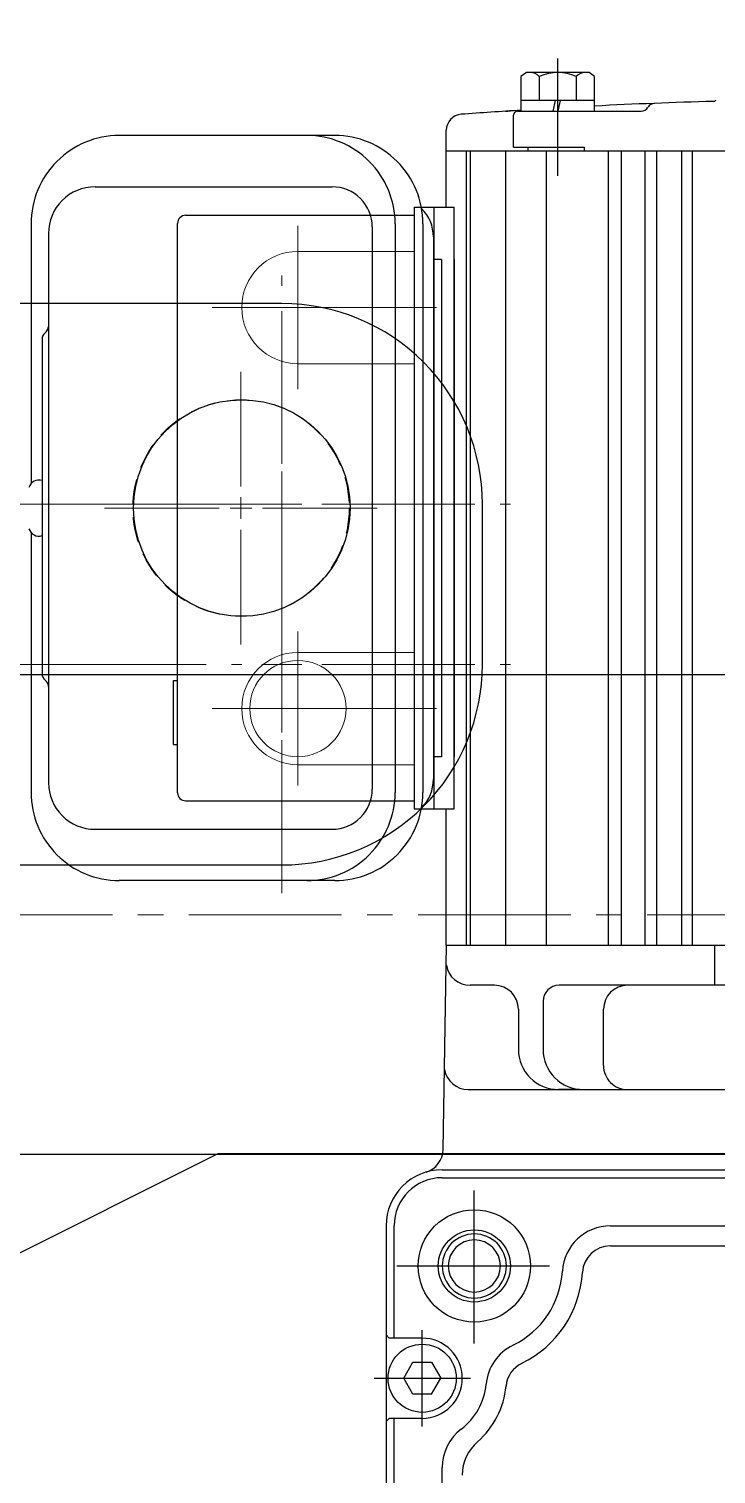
# Model space of a CAD drawing. Header units: millimetres. Extents: x 0 to 51411, y 0 to 16902.
# Drawn here: x 5695.9 to 5781.6, y 12067.7 to 12247.9 of the extents above; entities that cross this region are included whole.
import ezdxf

# ---------------------------------------------------------------- set-up
doc = ezdxf.new("R2010")
doc.units = ezdxf.units.MM
doc.linetypes.add('CENTER2', pattern=[28.575, 19.05, -3.175, 3.175, -3.175])
doc.linetypes.add('HIDDEN2', pattern=[4.7625, 3.175, -1.5875])
for name, color, linetype, lineweight in [('01_外形線', 7, 'Continuous', 25), ('03_かくれ線', 6, 'HIDDEN2', 13), ('04_中心線', 1, 'CENTER2', 9), ('05_CENTER', 4, 'CENTER2', 13)]:
    doc.layers.add(name, color=color, linetype=linetype, lineweight=lineweight)
doc.layers.add('10_DRAFT', color=8, linetype='Continuous', lineweight=0, plot=False)

# ---------------------------------------------------------------- blocks, each defined once
blk = doc.blocks.new('M8Tz_1_1_1')
at = {"color": 0}
for radius in [4, 3.25]:
    blk.add_circle((0, 0), radius, dxfattribs=at)
at = {"layer": '05_CENTER'}
for p, q in [((0, -6.92), (0, 6.92)), ((6.92, 0), (-6.92, 0))]:
    blk.add_line(p, q, dxfattribs=at)
blk = doc.blocks.new('A$C7DDD08DF_1_1')
at = {"color": 0}
for p, q in [((90, 170), (90, 0)), ((90, 0), (17.88, -143.96))]:
    blk.add_line(p, q, dxfattribs=at)
blk.add_blockref('M8Tz_1_1_1', (76, 32))
blk = doc.blocks.new('GM-SHYF-RH 0.1kW、1／144、200V、60Hza_1_1')
at = {"color": 0}
for p, q in [((-88, -67), (-88, 46)), ((-87, -67), (-87, 46)), ((-81, -46.03), (-81, 25.03)), ((-78.5, -46.03), (-78.5, 25.03)), ((-215, -13), (-215, -66.5)), ((-116, -66.5), (-116, -13)), ((-111, -13), (-111, -52.43)), ((-98, -63.76), (-98, -13)), ((-111, -33), (-116, -33)), ((-215, -35.84), (-116, -35.84)), ((-215, -37.18), (-116, -37.18)), ((-215, -40.28), (-116, -40.28)), ((-220, -57.6), (-220, -42.2)), ((-215, -41.76), (-116, -41.76)), ((-215, -44.71), (-116, -44.71)), ((-215, -46.3), (-116, -46.3)), ((-224.3, -48), (-224.8, -48.7)), ((-220, -48), (-224.3, -48)), ((-221.3, -48), (-221.3, -57.2)), ((-220, -57.2), (-220, -48)), ((-101, -46.89), (-108, -46.89)), ((-224.8, -48.7), (-224.8, -56.5)), ((-224.3, -50.3), (-221.3, -50.3)), ((-215.5, -58.1), (-215.5, -49.25)), ((-215, -49.25), (-215.5, -49.25)), ((-98, -49.89), (-98, -52.5)), ((-221.3, -52.3), (-220, -52.6)), ((-221.3, -52.9), (-220, -53.2)), ((-215, -54.04), (-116, -54.04)), ((-224.3, -54.9), (-221.3, -54.9)), ((-109, -54.43), (-103, -54.43)), ((-224.8, -56.5), (-224.3, -57.2)), ((-224.3, -57.2), (-220, -57.2)), ((-215.5, -56.34), (-215, -56.34)), ((-108, -57.5), (-103, -57.5)), ((-215.5, -58.1), (-219.5, -58.1)), ((-215, -59.13), (-116, -59.13)), ((-111, -60.5), (-111, -63.53)), ((-215, -63.5), (-116, -63.5)), ((-215, -64), (-116, -64)), ((-215, -66.5), (-217.6, -66.5)), ((-208, -66.5), (-215, -66.5)), ((-208, -70.5), (-208, -65.5)), ((-133, -65.5), (-208, -65.5)), ((-133, -70.5), (-133, -65.5)), ((-116, -66.5), (-133, -66.5)), ((-90.52, -66.89), (-116, -66.45)), ((-64, -68.35), (-62, -67.19)), ((-64, -70.65), (-64, -68.35)), ((-60, -68.35), (-62, -67.19)), ((-60, -68.35), (-60, -70.65)), ((16.88, -67), (-50.88, -67)), ((-67, -69.5), (-67, -73.6)), ((-57, -69.5), (-57, -73.6)), ((-208, -70.5), (-133, -70.5)), ((-207, -99), (-207, -70.5)), ((-134, -99), (-134, -70.5)), ((-62, -71.81), (-64, -70.65)), ((-60, -70.65), (-62, -71.81)), ((-67, -73), (-81, -73)), ((-67, -73.6), (-67.4, -74)), ((23, -73), (-57, -73)), ((-57, -73.6), (-56.6, -74)), ((-81, -74), (46, -74)), ((-135, -100), (-206, -100)), ((-149, -100.5), (-149, -100)), ((-141, -100.5), (-149, -100.5)), ((-141, -100.5), (-141, -100))]:
    blk.add_line(p, q, dxfattribs=at)
at = {"color": 0, "linetype": 'CENTER2'}
for p, q in [((-211.94, -52.6), (-226.57, -52.6)), ((-76, -72.66), (-76, -53.34)), ((-66.34, -63), (-85.66, -63)), ((-62, -75.51), (-62, -63.49)), ((-55.99, -69.5), (-68.01, -69.5))]:
    blk.add_line(p, q, dxfattribs=at)
at = {"color": 0}
for centre, radius in [((-76, -63), 7), ((-76, -63), 4.5), ((-62, -69.5), 4.25)]:
    blk.add_circle(centre, radius, dxfattribs=at)
for centre, radius, start, end in [((-221.71, -33.21), 0.5, 1.6529, 44.8849), ((478.5, -13), 700, 181.65291, 182.86582), ((-219.96, -40.49), 1, 182.254, 238.641), ((-221, -42.2), 1, 0, 58.641), ((-108, -43.89), 3, 180, 270), ((-101, -43.89), 3, 270, 0), ((-75, -46.03), 6, 180, 266.6277), ((-75, -46.03), 3.5, 180, 266.6277), ((-223.23, -49.15), 1.57, 180.0003, 227.1003), ((-219.26, -52.6), 5.54, 155.4708, 204.5298), ((-103, -49.43), 5, 270, 0), ((-76, -63), 13.5, 25.9569, 86.6277), ((-76, -63), 11, 25.9569, 86.6277), ((-109, -52.43), 2, 180, 270), ((-103, -52.5), 5, 270, 0), ((-223.23, -56.05), 1.57, 132.9003, 180.0003), ((478.5, -13), 700, 183.62006, 184.23126), ((-219.5, -57.6), 0.5, 180, 270), ((-108, -60.5), 3, 90, 180), ((-60.71, -55.56), 3.5, 205.9569, 264.7323), ((-230, -59.13), 10, 0, 3.725), ((-60.71, -55.56), 6, 205.9569, 264.7323), ((-62, -69.5), 10.5, 41.0147, 84.7323), ((-62, -69.5), 8, 37.3835, 84.7323), ((-49.93, -59), 5.5, 221.0147, 270), ((-217.6, -64.5), 2, 184.2313, 270), ((-114, -63.53), 3, 279.7201, 0), ((-101, -63.76), 3, 279.7201, 0), ((-62, -69.5), 5, 0, 180), ((-50.88, -61), 6, 217.3835, 270), ((-90.57, -69.89), 3, 16.8096, 89), ((-81, -67), 7, 180, 270), ((-81, -67), 6, 180, 270), ((-206, -99), 1, 180, 270), ((-135, -99), 1, 270, 0)]:
    blk.add_arc(centre, radius, start, end, dxfattribs=at)
at = {"layer": '10_DRAFT'}
for p, q in [((-195.5, -67.72), (-195.5, -95.7)), ((-145.5, -67.72), (-145.5, -95.7)), ((-202.5, -70.5), (-202.5, -85)), ((-188.5, -70.5), (-188.5, -85)), ((-152.5, -70.5), (-152.5, -85)), ((-138.5, -70.5), (-138.5, -85)), ((-185.31, -85), (-205.69, -85)), ((-135.91, -85), (-155.09, -85))]:
    blk.add_line(p, q, dxfattribs=at)
blk.add_circle((-145.5, -85), 6, dxfattribs=at)
for centre in [(-195.5, -85), (-145.5, -85)]:
    blk.add_arc(centre, 7, 180, 0, dxfattribs=at)
blk = doc.blocks.new('A$C053E2500_1_1')
at = {"color": 0}
for p, q in [((-90, 170), (-90, 0)), ((-90, 0), (-17.88, -143.96))]:
    blk.add_line(p, q, dxfattribs=at)
blk = doc.blocks.new('A$C136408E9_1_1')
at = {"rotation": 90}
blk.add_blockref('A$C053E2500_1_1', (-265, 0), dxfattribs=at)
blk = doc.blocks.new('*U852')
at = {"layer": '04_中心線', "color": 0, "linetype": 'CENTER2', "transparency": 16777216}
for p, q in [((0, 2.7), (0, 17)), ((-17, 0), (-2.7, 0)), ((2.7, 0), (17, 0)), ((0, -17), (0, -2.7))]:
    blk.add_line(p, q, dxfattribs=at)
at = {"layer": '04_中心線', "color": 0, "linetype": 'Continuous', "transparency": 16777216}
for p, q in [((-1.35, 0), (1.35, 0)), ((0, -1.35), (0, 1.35))]:
    blk.add_line(p, q, dxfattribs=at)
blk = doc.blocks.new('*U986')
at = {"layer": '04_中心線', "color": 0, "linetype": 'CENTER2', "transparency": 16777216}
for p, q in [((0, 5), (0, 28.5)), ((-28.5, 0), (-5, 0)), ((5, 0), (28.5, 0)), ((0, -28.5), (0, -5))]:
    blk.add_line(p, q, dxfattribs=at)
at = {"layer": '04_中心線', "color": 0, "linetype": 'Continuous', "transparency": 16777216}
for p, q in [((0, -2.5), (0, 2.5)), ((-2.5, 0), (2.5, 0))]:
    blk.add_line(p, q, dxfattribs=at)
blk = doc.blocks.new('*U987')
at = {"layer": '04_中心線', "color": 0, "linetype": 'CENTER2', "transparency": 16777216}
for p, q in [((0, 5), (0, 28.5)), ((-28.5, 0), (-5, 0)), ((5, 0), (28.5, 0)), ((0, -28.5), (0, -5))]:
    blk.add_line(p, q, dxfattribs=at)
at = {"layer": '04_中心線', "color": 0, "linetype": 'Continuous', "transparency": 16777216}
for p, q in [((0, -2.5), (0, 2.5)), ((-2.5, 0), (2.5, 0))]:
    blk.add_line(p, q, dxfattribs=at)
blk = doc.blocks.new('*U988')
at = {"layer": '04_中心線', "color": 0, "linetype": 'CENTER2', "transparency": 16777216}
for p, q in [((0, 5), (0, 28.5)), ((-28.5, 0), (-5, 0)), ((5, 0), (28.5, 0)), ((0, -28.5), (0, -5))]:
    blk.add_line(p, q, dxfattribs=at)
at = {"layer": '04_中心線', "color": 0, "linetype": 'Continuous', "transparency": 16777216}
for p, q in [((0, -2.5), (0, 2.5)), ((-2.5, 0), (2.5, 0))]:
    blk.add_line(p, q, dxfattribs=at)

msp = doc.modelspace()

# ---------------------------------------------------------------- linework, layer by layer
at = {"layer": '01_外形線'}
for p, q in [((5746.467, 12150.64), (5746.467, 12225.64)), ((5814.467, 12167.34), (5529.467, 12167.34)), ((5814.467, 12107.54), (5529.467, 12107.54))]:
    msp.add_line(p, q, dxfattribs=at)
at = {"layer": '01_外形線', "color": 2}
msp.add_lwpolyline([(5727.467, 12213.64), (5537.467, 12213.64), (5537.467, 12455.64), (5835.396, 12455.64, -0.1989124), (5837.517, 12454.762), (6037.467, 12254.812), (6037.467, 11887.64), (6034.467, 11887.64), (6034.467, 11779.64), (5537.467, 11779.64), (5537.467, 12163.64), (5652.972, 12163.64, 0.3563944), (5677.467, 12143.64), (5727.467, 12143.64, 0.4142192), (5752.467, 12168.64), (5752.467, 12188.64, 0.4142136), (5727.467, 12213.64)], format="xyb", dxfattribs=at)
at = {"layer": '01_外形線'}
for points in [[(5707.193, 12234.59, 0.4142136), (5696.193, 12223.59)], [(5741.59, 12223.59, 0.4142136), (5730.59, 12234.59)], [(5745.062, 12223.59, 0.4142136), (5734.062, 12234.59)], [(5704.167, 12228.19, 0.4142136), (5698.367, 12222.39)], [(5738.743, 12223.19, 0.4142136), (5733.743, 12228.19)], [(5746.367, 12221.94, 0.1992482), (5744.898, 12225.48)], [(5697.967, 12209.991, 0.236068), (5697.567, 12209.191)], [(5697.967, 12209.991, 0.236068), (5698.367, 12210.791)], [(5697.567, 12191.578, 0.4201452), (5695.925, 12190.712)], [(5695.925, 12185.569, 0.4201452), (5697.567, 12184.702)], [(5697.567, 12167.49, 0.236068), (5697.967, 12166.69)], [(5698.367, 12165.89, 0.236068), (5697.967, 12166.69)], [(5744.898, 12150.8, 0.1992482), (5746.367, 12154.34)], [(5696.193, 12152.69, 0.4142136), (5707.193, 12141.69)], [(5698.367, 12153.89, 0.4142136), (5704.167, 12148.09)], [(5730.59, 12141.69, 0.4142136), (5741.59, 12152.69)], [(5733.743, 12148.09, 0.4142136), (5738.743, 12153.09)], [(5734.062, 12141.69, 0.4142136), (5745.062, 12152.69)]]:
    msp.add_lwpolyline(points, format="xyb", dxfattribs=at)
for points in [[(5734.062, 12234.59), (5707.193, 12234.59)], [(5704.167, 12228.19), (5733.743, 12228.19)], [(5696.193, 12223.59), (5696.193, 12191.197)], [(5738.743, 12223.19), (5738.743, 12153.09)], [(5741.59, 12223.59), (5741.59, 12152.69)], [(5745.062, 12223.59), (5745.062, 12152.69)], [(5698.367, 12222.39), (5698.367, 12153.89)], [(5746.367, 12221.94), (5746.367, 12154.34)], [(5747.367, 12219.14), (5746.367, 12219.14)], [(5747.367, 12219.14), (5747.367, 12157.14)], [(5748.967, 12219.14), (5748.967, 12157.14)], [(5697.567, 12209.191), (5697.567, 12167.49)], [(5696.193, 12185.083), (5696.193, 12152.69)], [(5747.367, 12157.14), (5746.367, 12157.14)], [(5704.167, 12148.09), (5733.743, 12148.09)], [(5734.062, 12141.69), (5707.193, 12141.69)]]:
    msp.add_lwpolyline(points, dxfattribs=at)
msp.add_circle((5722.467, 12188.14), 13.5, dxfattribs=at)
at = {"layer": '03_かくれ線'}
msp.add_circle((5722.367, 12188.14), 13.5, dxfattribs=at)
at = {"layer": '04_中心線', "color": 2}
msp.add_line((5727.467, 12188.64), (5537.467, 12188.64), dxfattribs=at)
at = {"layer": '04_中心線'}
msp.add_line((5849.222, 12137.44), (3338.712, 12137.44), dxfattribs=at)

# ---------------------------------------------------------------- block references
at = {"color": 4, "rotation": 270.0000000000001}
msp.add_blockref('GM-SHYF-RH 0.1kW、1／144、200V、60Hza_1_1', (5814.467, 12017.64), dxfattribs=at)
at = {"rotation": 180}
msp.add_blockref('A$C136408E9_1_1', (5454.467, 12017.64), dxfattribs=at)
at = {"xscale": -1, "rotation": 270}
msp.add_blockref('A$C7DDD08DF_1_1', (5719.467, 12017.64), dxfattribs=at)
at = {"layer": '04_中心線', "color": 2, "linetype": 'CENTER2'}
for name, p in [('*U986', (5727.467, 12188.64)), ('*U988', (5677.467, 12168.64)), ('*U987', (5727.467, 12168.64))]:
    msp.add_blockref(name, p, dxfattribs=at)
at = {"layer": '04_中心線', "linetype": 'CENTER2', "rotation": 270}
msp.add_blockref('*U852', (5722.367, 12188.14), dxfattribs=at)

doc.saveas('drawing.dxf')
